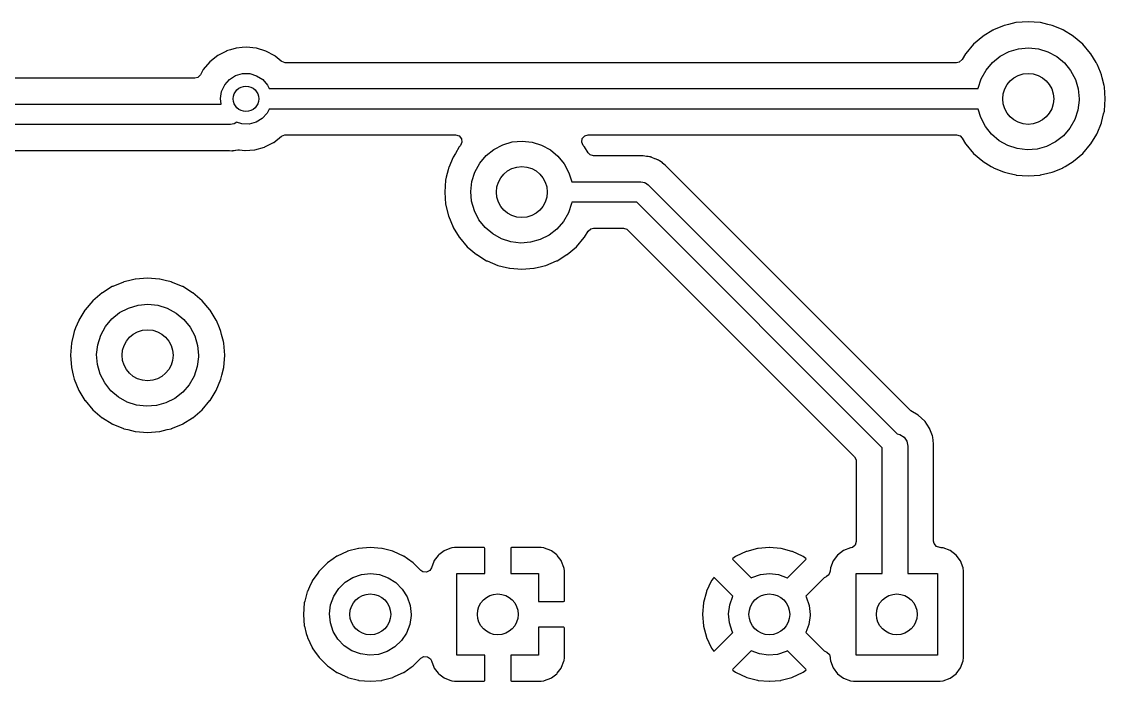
# Model space of a CAD drawing. Extents: x 63 to 234, y -148 to -41.
# Drawn here: x 170.71 to 191.96, y -127.68 to -114.74 of the extents above; entities that cross this region are included whole.
import ezdxf

# ---------------------------------------------------------------- set-up
doc = ezdxf.new("R2010")
doc.units = 0
doc.layers.add('BLACK', color=7, linetype='CONTINUOUS')

msp = doc.modelspace()

# ---------------------------------------------------------------- linework, layer by layer
at = {"layer": 'BLACK', "linetype": 'CONTINUOUS'}
for p, q in [((190.208, -114.762), (190.062, -114.797)), ((190.212, -114.761), (190.208, -114.762)), ((190.208, -114.762), (190.208, -114.762)), ((190.449, -114.743), (190.212, -114.761)), ((190.686, -114.761), (190.449, -114.743)), ((190.691, -114.762), (190.686, -114.761)), ((190.837, -114.797), (190.691, -114.762)), ((190.691, -114.762), (190.691, -114.762)), ((189.758, -114.91), (189.564, -115.029)), ((189.762, -114.908), (189.758, -114.91)), ((189.767, -114.906), (189.762, -114.908)), ((189.977, -114.819), (189.767, -114.906)), ((189.767, -114.906), (189.767, -114.906)), ((189.982, -114.817), (189.977, -114.819)), ((189.977, -114.819), (189.977, -114.819)), ((190.062, -114.797), (189.982, -114.817)), ((190.917, -114.817), (190.837, -114.797)), ((190.921, -114.819), (190.917, -114.817)), ((191.132, -114.906), (190.921, -114.819)), ((190.921, -114.819), (190.921, -114.819)), ((191.136, -114.908), (191.132, -114.906)), ((191.132, -114.906), (191.132, -114.906)), ((191.14, -114.91), (191.136, -114.908)), ((191.334, -115.029), (191.14, -114.91)), ((189.379, -115.186), (189.225, -115.366)), ((189.56, -115.032), (189.379, -115.186)), ((189.564, -115.029), (189.56, -115.032)), ((189.564, -115.029), (189.564, -115.029)), ((191.339, -115.032), (191.334, -115.029)), ((191.334, -115.029), (191.334, -115.029)), ((191.519, -115.186), (191.339, -115.032)), ((191.673, -115.366), (191.519, -115.186)), ((174.647, -115.359), (174.553, -115.408)), ((174.723, -115.319), (174.647, -115.359)), ((174.728, -115.316), (174.723, -115.319)), ((174.723, -115.319), (174.723, -115.319)), ((174.807, -115.293), (174.728, -115.316)), ((174.912, -115.262), (174.807, -115.293)), ((174.918, -115.26), (174.912, -115.262)), ((174.912, -115.262), (174.912, -115.262)), ((174.924, -115.26), (174.918, -115.26)), ((175.032, -115.25), (174.924, -115.26)), ((174.924, -115.26), (174.924, -115.26)), ((175.115, -115.242), (175.032, -115.25)), ((175.121, -115.243), (175.115, -115.242)), ((175.305, -115.262), (175.121, -115.243)), ((175.121, -115.243), (175.121, -115.243)), ((175.311, -115.263), (175.305, -115.262)), ((175.305, -115.262), (175.305, -115.262)), ((175.5, -115.322), (175.311, -115.263)), ((175.674, -115.416), (175.5, -115.322)), ((189.222, -115.371), (189.151, -115.487)), ((189.225, -115.366), (189.222, -115.371)), ((189.222, -115.371), (189.222, -115.371)), ((189.902, -115.419), (190.075, -115.329)), ((190.075, -115.329), (190.262, -115.274)), ((190.262, -115.274), (190.456, -115.256)), ((190.456, -115.256), (190.65, -115.276)), ((190.65, -115.276), (190.837, -115.334)), ((190.837, -115.334), (191.008, -115.427)), ((191.676, -115.371), (191.673, -115.366)), ((191.783, -115.545), (191.676, -115.371)), ((191.676, -115.371), (191.676, -115.371)), ((174.399, -115.532), (174.271, -115.683)), ((174.553, -115.408), (174.399, -115.532)), ((175.679, -115.42), (175.674, -115.416)), ((175.798, -115.518), (175.679, -115.42)), ((175.679, -115.42), (175.679, -115.42)), ((175.811, -115.527), (175.798, -115.518)), ((175.879, -115.547), (175.811, -115.527)), ((189.044, -115.547), (175.879, -115.547)), ((189.098, -115.535), (189.044, -115.547)), ((189.151, -115.487), (189.098, -115.535)), ((189.624, -115.691), (189.75, -115.541)), ((189.75, -115.541), (189.902, -115.419)), ((191.008, -115.427), (191.159, -115.551)), ((191.159, -115.551), (191.282, -115.702)), ((191.797, -115.569), (191.783, -115.545)), ((191.799, -115.573), (191.797, -115.569)), ((191.867, -115.736), (191.799, -115.573)), ((191.799, -115.573), (191.799, -115.573)), ((174.215, -115.787), (174.164, -115.837)), ((174.25, -115.723), (174.215, -115.787)), ((174.271, -115.683), (174.25, -115.723)), ((174.784, -115.875), (174.903, -115.799)), ((174.903, -115.799), (175.04, -115.76)), ((175.04, -115.76), (175.182, -115.761)), ((175.182, -115.761), (175.317, -115.802)), ((175.317, -115.802), (175.436, -115.879)), ((189.53, -115.862), (189.624, -115.691)), ((191.282, -115.702), (191.374, -115.875)), ((191.888, -115.788), (191.867, -115.736)), ((191.901, -115.841), (191.888, -115.788)), ((174.104, -115.852), (149.539, -115.852)), ((174.164, -115.837), (174.104, -115.852)), ((174.629, -116.11), (174.69, -115.981)), ((174.69, -115.981), (174.784, -115.875)), ((175.436, -115.879), (175.529, -115.986)), ((175.529, -115.986), (175.56, -116.056)), ((189.471, -116.048), (189.53, -115.862)), ((191.374, -115.875), (191.43, -116.062)), ((191.938, -115.993), (191.901, -115.841)), ((191.944, -116.019), (191.938, -115.993)), ((191.962, -116.256), (191.944, -116.019)), ((174.608, -116.25), (174.629, -116.11)), ((174.622, -116.361), (174.608, -116.25)), ((175.56, -116.056), (189.47, -116.056)), ((189.47, -116.056), (189.471, -116.048)), ((191.43, -116.062), (191.449, -116.256)), ((191.449, -116.256), (191.449, -116.284)), ((191.944, -116.493), (191.962, -116.256)), ((149.221, -116.361), (174.622, -116.361)), ((175.561, -116.456), (175.522, -116.535)), ((189.471, -116.456), (175.561, -116.456)), ((189.519, -116.624), (189.471, -116.456)), ((191.449, -116.284), (191.424, -116.477)), ((175.427, -116.64), (175.306, -116.715)), ((175.522, -116.535), (175.427, -116.64)), ((189.609, -116.798), (189.519, -116.624)), ((191.363, -116.663), (191.266, -116.832)), ((191.424, -116.477), (191.363, -116.663)), ((191.888, -116.723), (191.929, -116.553)), ((191.929, -116.553), (191.943, -116.497)), ((191.943, -116.497), (191.944, -116.493)), ((191.943, -116.497), (191.943, -116.497)), ((174.803, -116.761), (149.221, -116.761)), ((174.835, -116.753), (174.803, -116.761)), ((174.869, -116.749), (174.835, -116.753)), ((174.878, -116.743), (174.869, -116.749)), ((174.89, -116.741), (174.878, -116.743)), ((174.916, -116.72), (174.89, -116.741)), ((174.922, -116.716), (174.916, -116.72)), ((175.028, -116.749), (174.922, -116.716)), ((175.169, -116.752), (175.028, -116.749)), ((175.306, -116.715), (175.169, -116.752)), ((189.73, -116.95), (189.609, -116.798)), ((191.266, -116.832), (191.139, -116.98)), ((191.799, -116.938), (191.886, -116.728)), ((191.886, -116.728), (191.888, -116.723)), ((191.886, -116.728), (191.886, -116.728)), ((175.651, -117.111), (175.805, -116.991)), ((175.805, -116.991), (175.871, -116.965)), ((175.871, -116.965), (175.882, -116.964)), ((175.882, -116.964), (179.218, -116.964)), ((179.218, -116.964), (179.286, -116.984)), ((179.286, -116.984), (179.332, -117.038)), ((179.332, -117.038), (179.342, -117.108)), ((180.143, -117.157), (180.33, -117.102)), ((180.33, -117.102), (180.525, -117.085)), ((180.525, -117.085), (180.719, -117.105)), ((180.719, -117.105), (180.905, -117.163)), ((181.693, -117.107), (181.704, -117.037)), ((181.722, -117.172), (181.693, -117.107)), ((181.704, -117.037), (181.751, -116.984)), ((181.751, -116.984), (181.818, -116.964)), ((181.818, -116.964), (189.044, -116.964)), ((189.044, -116.964), (189.112, -116.984)), ((189.112, -116.984), (189.151, -117.024)), ((189.151, -117.024), (189.222, -117.141)), ((189.878, -117.077), (189.73, -116.95)), ((190.049, -117.172), (189.878, -117.077)), ((190.985, -117.1), (190.811, -117.188)), ((191.139, -116.98), (190.985, -117.1)), ((191.676, -117.141), (191.795, -116.947)), ((191.795, -116.947), (191.797, -116.943)), ((191.797, -116.943), (191.799, -116.938)), ((149.542, -117.269), (174.774, -117.269)), ((174.774, -117.269), (174.782, -117.269)), ((174.782, -117.269), (174.833, -117.273)), ((174.833, -117.273), (174.833, -117.273)), ((174.833, -117.273), (174.84, -117.273)), ((174.84, -117.273), (174.848, -117.272)), ((174.848, -117.272), (174.874, -117.267)), ((174.848, -117.272), (174.848, -117.272)), ((174.874, -117.267), (174.903, -117.262)), ((174.903, -117.262), (174.91, -117.261)), ((174.91, -117.261), (174.951, -117.256)), ((174.951, -117.256), (174.981, -117.256)), ((174.981, -117.256), (175.031, -117.262)), ((175.031, -117.262), (175.086, -117.269)), ((175.086, -117.269), (175.093, -117.268)), ((175.093, -117.268), (175.277, -117.254)), ((175.093, -117.268), (175.093, -117.268)), ((175.277, -117.254), (175.277, -117.254)), ((175.277, -117.254), (175.284, -117.254)), ((175.284, -117.254), (175.474, -117.201)), ((175.474, -117.201), (175.48, -117.198)), ((175.48, -117.198), (175.645, -117.114)), ((175.48, -117.198), (175.48, -117.198)), ((175.645, -117.114), (175.651, -117.111)), ((175.645, -117.114), (175.645, -117.114)), ((179.291, -117.199), (179.214, -117.326)), ((179.294, -117.195), (179.291, -117.199)), ((179.291, -117.199), (179.291, -117.199)), ((179.297, -117.191), (179.294, -117.195)), ((179.313, -117.172), (179.297, -117.191)), ((179.342, -117.108), (179.313, -117.172)), ((179.818, -117.37), (179.97, -117.248)), ((179.97, -117.248), (180.143, -117.157)), ((180.905, -117.163), (181.077, -117.256)), ((181.077, -117.256), (181.227, -117.38)), ((181.739, -117.191), (181.722, -117.172)), ((181.742, -117.195), (181.739, -117.191)), ((181.745, -117.199), (181.742, -117.195)), ((181.816, -117.316), (181.745, -117.199)), ((181.745, -117.199), (181.745, -117.199)), ((181.855, -117.356), (181.816, -117.316)), ((189.222, -117.141), (189.222, -117.141)), ((189.222, -117.141), (189.225, -117.145)), ((189.225, -117.145), (189.379, -117.326)), ((190.234, -117.232), (190.049, -117.172)), ((190.428, -117.256), (190.234, -117.232)), ((190.623, -117.241), (190.428, -117.256)), ((190.811, -117.188), (190.623, -117.241)), ((191.519, -117.326), (191.673, -117.145)), ((191.673, -117.145), (191.676, -117.141)), ((191.676, -117.141), (191.676, -117.141)), ((179.168, -117.402), (179.084, -117.604)), ((179.17, -117.398), (179.168, -117.402)), ((179.168, -117.402), (179.168, -117.402)), ((179.214, -117.326), (179.17, -117.398)), ((179.599, -117.691), (179.693, -117.52)), ((179.693, -117.52), (179.818, -117.37)), ((181.227, -117.38), (181.351, -117.531)), ((181.351, -117.531), (181.442, -117.704)), ((181.923, -117.376), (181.855, -117.356)), ((182.83, -117.376), (181.923, -117.376)), ((182.837, -117.376), (182.83, -117.376)), ((182.892, -117.373), (182.837, -117.376)), ((182.899, -117.372), (182.892, -117.373)), ((182.892, -117.373), (182.892, -117.373)), ((182.962, -117.384), (182.899, -117.372)), ((182.969, -117.385), (182.962, -117.384)), ((182.995, -117.388), (182.969, -117.385)), ((183.025, -117.392), (182.995, -117.388)), ((183.032, -117.393), (183.025, -117.392)), ((183.025, -117.392), (183.025, -117.392)), ((183.039, -117.396), (183.032, -117.393)), ((183.042, -117.397), (183.039, -117.396)), ((183.058, -117.401), (183.042, -117.397)), ((183.061, -117.402), (183.058, -117.401)), ((183.068, -117.404), (183.061, -117.402)), ((183.126, -117.43), (183.068, -117.404)), ((183.132, -117.432), (183.126, -117.43)), ((183.185, -117.453), (183.132, -117.432)), ((183.192, -117.456), (183.185, -117.453)), ((183.185, -117.453), (183.185, -117.453)), ((183.198, -117.46), (183.192, -117.456)), ((183.2, -117.461), (183.198, -117.46)), ((183.215, -117.47), (183.2, -117.461)), ((183.217, -117.471), (183.215, -117.47)), ((183.224, -117.474), (183.217, -117.471)), ((183.23, -117.479), (183.224, -117.474)), ((183.275, -117.514), (183.23, -117.479)), ((183.28, -117.517), (183.275, -117.514)), ((183.332, -117.554), (183.28, -117.517)), ((189.379, -117.326), (189.56, -117.48)), ((189.56, -117.48), (189.564, -117.483)), ((189.564, -117.483), (189.564, -117.483)), ((189.564, -117.483), (189.726, -117.582)), ((191.172, -117.582), (191.334, -117.483)), ((191.334, -117.483), (191.339, -117.48)), ((191.334, -117.483), (191.334, -117.483)), ((191.339, -117.48), (191.519, -117.326)), ((179.072, -117.645), (179.036, -117.795)), ((179.079, -117.617), (179.072, -117.645)), ((179.084, -117.604), (179.079, -117.617)), ((179.54, -117.877), (179.599, -117.691)), ((181.442, -117.704), (181.497, -117.885)), ((183.364, -117.59), (183.332, -117.554)), ((183.37, -117.598), (183.364, -117.59)), ((183.376, -117.604), (183.37, -117.598)), ((184.975, -119.203), (183.376, -117.604)), ((189.726, -117.582), (189.762, -117.604)), ((189.762, -117.604), (189.767, -117.606)), ((189.767, -117.606), (189.767, -117.606)), ((189.767, -117.606), (189.943, -117.679)), ((189.943, -117.679), (189.982, -117.695)), ((189.982, -117.695), (190.062, -117.714)), ((190.062, -117.714), (190.208, -117.749)), ((190.691, -117.749), (190.837, -117.714)), ((190.837, -117.714), (190.917, -117.695)), ((190.917, -117.695), (190.956, -117.679)), ((190.956, -117.679), (191.132, -117.606)), ((191.132, -117.606), (191.136, -117.604)), ((191.132, -117.606), (191.132, -117.606)), ((191.136, -117.604), (191.172, -117.582)), ((179.023, -117.848), (179.005, -118.085)), ((179.036, -117.795), (179.023, -117.848)), ((179.518, -118.071), (179.54, -117.877)), ((181.497, -117.885), (182.855, -117.885)), ((182.855, -117.885), (182.888, -117.892)), ((182.888, -117.892), (182.921, -117.896)), ((182.921, -117.896), (182.93, -117.902)), ((182.93, -117.902), (182.942, -117.905)), ((182.942, -117.905), (182.968, -117.925)), ((182.968, -117.925), (182.996, -117.943)), ((182.996, -117.943), (187.878, -122.825)), ((190.208, -117.749), (190.208, -117.749)), ((190.208, -117.749), (190.212, -117.75)), ((190.212, -117.75), (190.449, -117.769)), ((190.449, -117.769), (190.686, -117.75)), ((190.686, -117.75), (190.691, -117.749)), ((190.691, -117.749), (190.691, -117.749)), ((179.005, -118.085), (179.023, -118.321)), ((179.534, -118.265), (179.518, -118.071)), ((179.023, -118.321), (179.079, -118.552)), ((179.588, -118.453), (179.534, -118.265)), ((181.493, -118.306), (181.431, -118.491)), ((181.496, -118.285), (181.493, -118.306)), ((182.772, -118.285), (181.496, -118.285)), ((187.587, -123.1), (182.772, -118.285)), ((179.079, -118.552), (179.17, -118.772)), ((179.677, -118.626), (179.588, -118.453)), ((181.431, -118.491), (181.335, -118.661)), ((179.17, -118.772), (179.172, -118.776)), ((179.172, -118.776), (179.291, -118.97)), ((179.798, -118.779), (179.677, -118.626)), ((179.947, -118.906), (179.798, -118.779)), ((181.335, -118.661), (181.207, -118.809)), ((181.816, -118.853), (181.869, -118.806)), ((181.869, -118.806), (181.923, -118.793)), ((181.923, -118.793), (182.509, -118.793)), ((182.509, -118.793), (182.577, -118.813)), ((179.291, -118.97), (179.291, -118.97)), ((179.291, -118.97), (179.294, -118.974)), ((179.294, -118.974), (179.448, -119.155)), ((180.117, -119.001), (179.947, -118.906)), ((180.303, -119.061), (180.117, -119.001)), ((180.879, -119.017), (180.691, -119.069)), ((181.054, -118.929), (180.879, -119.017)), ((181.207, -118.809), (181.054, -118.929)), ((181.588, -119.155), (181.742, -118.974)), ((181.742, -118.974), (181.745, -118.97)), ((181.745, -118.97), (181.816, -118.853)), ((181.745, -118.97), (181.745, -118.97)), ((182.577, -118.813), (182.598, -118.83)), ((182.598, -118.83), (187.042, -123.274)), ((179.448, -119.155), (179.628, -119.309)), ((180.497, -119.084), (180.303, -119.061)), ((180.691, -119.069), (180.497, -119.084)), ((181.407, -119.309), (181.588, -119.155)), ((188.123, -122.351), (184.975, -119.203)), ((179.628, -119.309), (179.633, -119.311)), ((179.633, -119.311), (179.633, -119.311)), ((179.633, -119.311), (179.827, -119.43)), ((179.827, -119.43), (179.831, -119.433)), ((179.831, -119.433), (179.835, -119.435)), ((179.835, -119.435), (179.835, -119.435)), ((179.835, -119.435), (180.046, -119.522)), ((180.99, -119.522), (181.2, -119.435)), ((181.2, -119.435), (181.205, -119.433)), ((181.2, -119.435), (181.2, -119.435)), ((181.205, -119.433), (181.209, -119.43)), ((181.209, -119.43), (181.403, -119.311)), ((181.403, -119.311), (181.407, -119.309)), ((181.403, -119.311), (181.403, -119.311)), ((180.046, -119.522), (180.05, -119.524)), ((180.05, -119.524), (180.13, -119.543)), ((180.13, -119.543), (180.276, -119.578)), ((180.276, -119.578), (180.276, -119.578)), ((180.276, -119.578), (180.281, -119.579)), ((180.281, -119.579), (180.518, -119.598)), ((180.518, -119.598), (180.755, -119.579)), ((180.755, -119.579), (180.759, -119.578)), ((180.759, -119.578), (180.905, -119.543)), ((180.759, -119.578), (180.759, -119.578)), ((180.905, -119.543), (180.985, -119.524)), ((180.985, -119.524), (180.99, -119.522)), ((172.705, -119.848), (172.495, -119.935)), ((172.71, -119.846), (172.705, -119.848)), ((172.705, -119.848), (172.705, -119.848)), ((172.805, -119.823), (172.71, -119.846)), ((172.936, -119.792), (172.805, -119.823)), ((172.94, -119.79), (172.936, -119.792)), ((172.936, -119.792), (172.936, -119.792)), ((173.177, -119.772), (172.94, -119.79)), ((173.414, -119.79), (173.177, -119.772)), ((173.419, -119.792), (173.414, -119.79)), ((173.549, -119.823), (173.419, -119.792)), ((173.419, -119.792), (173.419, -119.792)), ((173.645, -119.846), (173.549, -119.823)), ((173.649, -119.848), (173.645, -119.846)), ((173.86, -119.935), (173.649, -119.848)), ((173.649, -119.848), (173.649, -119.848)), ((172.288, -120.061), (172.107, -120.215)), ((172.292, -120.058), (172.288, -120.061)), ((172.486, -119.939), (172.292, -120.058)), ((172.292, -120.058), (172.292, -120.058)), ((172.49, -119.937), (172.486, -119.939)), ((172.495, -119.935), (172.49, -119.937)), ((172.495, -119.935), (172.495, -119.935)), ((173.864, -119.937), (173.86, -119.935)), ((173.86, -119.935), (173.86, -119.935)), ((173.868, -119.939), (173.864, -119.937)), ((174.062, -120.058), (173.868, -119.939)), ((174.067, -120.061), (174.062, -120.058)), ((174.062, -120.058), (174.062, -120.058)), ((174.247, -120.215), (174.067, -120.061)), ((172.107, -120.215), (171.953, -120.396)), ((172.99, -120.303), (173.184, -120.285)), ((173.184, -120.285), (173.378, -120.305)), ((174.401, -120.396), (174.247, -120.215)), ((171.95, -120.4), (171.832, -120.594)), ((171.953, -120.396), (171.95, -120.4)), ((171.95, -120.4), (171.95, -120.4)), ((172.478, -120.571), (172.63, -120.448)), ((172.63, -120.448), (172.803, -120.358)), ((172.803, -120.358), (172.99, -120.303)), ((173.378, -120.305), (173.565, -120.363)), ((173.565, -120.363), (173.736, -120.456)), ((173.736, -120.456), (173.887, -120.58)), ((174.404, -120.4), (174.401, -120.396)), ((174.523, -120.594), (174.404, -120.4)), ((174.404, -120.4), (174.404, -120.4)), ((171.827, -120.603), (171.767, -120.748)), ((171.829, -120.598), (171.827, -120.603)), ((171.827, -120.603), (171.827, -120.603)), ((171.832, -120.594), (171.829, -120.598)), ((172.258, -120.891), (172.352, -120.72)), ((172.352, -120.72), (172.478, -120.571)), ((173.887, -120.58), (174.01, -120.732)), ((174.525, -120.598), (174.523, -120.594)), ((174.527, -120.603), (174.525, -120.598)), ((174.588, -120.748), (174.527, -120.603)), ((174.527, -120.603), (174.527, -120.603)), ((171.724, -120.876), (171.69, -121.016)), ((171.738, -120.817), (171.724, -120.876)), ((171.767, -120.748), (171.738, -120.817)), ((172.199, -121.077), (172.258, -120.891)), ((174.01, -120.732), (174.102, -120.904)), ((174.102, -120.904), (174.158, -121.091)), ((174.616, -120.817), (174.588, -120.748)), ((174.63, -120.876), (174.616, -120.817)), ((174.664, -121.016), (174.63, -120.876)), ((171.683, -121.048), (171.664, -121.285)), ((171.69, -121.016), (171.683, -121.048)), ((172.177, -121.271), (172.199, -121.077)), ((174.158, -121.091), (174.177, -121.285)), ((174.672, -121.048), (174.664, -121.016)), ((174.69, -121.285), (174.672, -121.048)), ((171.664, -121.285), (171.683, -121.522)), ((172.194, -121.466), (172.177, -121.271)), ((174.177, -121.313), (174.152, -121.507)), ((174.177, -121.285), (174.177, -121.313)), ((174.672, -121.522), (174.69, -121.285)), ((171.683, -121.522), (171.684, -121.527)), ((171.684, -121.527), (171.684, -121.527)), ((171.684, -121.527), (171.719, -121.672)), ((172.247, -121.653), (172.194, -121.466)), ((174.152, -121.507), (174.091, -121.692)), ((174.636, -121.672), (174.671, -121.527)), ((174.671, -121.527), (174.672, -121.522)), ((174.671, -121.527), (174.671, -121.527)), ((171.719, -121.672), (171.738, -121.753)), ((171.738, -121.753), (171.829, -121.972)), ((172.337, -121.827), (172.247, -121.653)), ((174.091, -121.692), (173.994, -121.861)), ((174.525, -121.972), (174.616, -121.753)), ((174.616, -121.753), (174.636, -121.672)), ((171.829, -121.972), (171.832, -121.976)), ((171.832, -121.976), (171.95, -122.17)), ((172.458, -121.98), (172.337, -121.827)), ((172.606, -122.106), (172.458, -121.98)), ((173.994, -121.861), (173.867, -122.009)), ((174.404, -122.17), (174.523, -121.976)), ((174.523, -121.976), (174.525, -121.972)), ((171.95, -122.17), (171.95, -122.17)), ((171.95, -122.17), (171.953, -122.174)), ((171.953, -122.174), (172.107, -122.355)), ((172.777, -122.201), (172.606, -122.106)), ((172.962, -122.262), (172.777, -122.201)), ((173.713, -122.129), (173.539, -122.217)), ((173.867, -122.009), (173.713, -122.129)), ((174.247, -122.355), (174.401, -122.174)), ((174.401, -122.174), (174.404, -122.17)), ((174.404, -122.17), (174.404, -122.17)), ((172.107, -122.355), (172.288, -122.509)), ((173.156, -122.285), (172.962, -122.262)), ((173.351, -122.27), (173.156, -122.285)), ((173.539, -122.217), (173.351, -122.27)), ((174.067, -122.509), (174.247, -122.355)), ((188.149, -122.371), (188.123, -122.351)), ((188.294, -122.456), (188.149, -122.371)), ((172.288, -122.509), (172.292, -122.512)), ((172.292, -122.512), (172.292, -122.512)), ((172.292, -122.512), (172.486, -122.631)), ((172.486, -122.631), (172.49, -122.633)), ((172.49, -122.633), (172.495, -122.635)), ((173.86, -122.635), (173.864, -122.633)), ((173.864, -122.633), (173.868, -122.631)), ((173.868, -122.631), (174.062, -122.512)), ((174.062, -122.512), (174.067, -122.509)), ((174.062, -122.512), (174.062, -122.512)), ((188.423, -122.577), (188.294, -122.456)), ((188.427, -122.583), (188.423, -122.577)), ((188.46, -122.633), (188.427, -122.583)), ((188.427, -122.583), (188.427, -122.583)), ((188.52, -122.725), (188.46, -122.633)), ((172.495, -122.635), (172.495, -122.635)), ((172.495, -122.635), (172.705, -122.722)), ((172.705, -122.722), (172.71, -122.724)), ((172.71, -122.724), (172.79, -122.743)), ((172.79, -122.743), (172.936, -122.778)), ((172.936, -122.778), (172.936, -122.778)), ((172.936, -122.778), (172.94, -122.78)), ((172.94, -122.78), (173.177, -122.798)), ((173.177, -122.798), (173.414, -122.78)), ((173.414, -122.78), (173.419, -122.778)), ((173.419, -122.778), (173.565, -122.743)), ((173.419, -122.778), (173.419, -122.778)), ((173.565, -122.743), (173.645, -122.724)), ((173.645, -122.724), (173.649, -122.722)), ((173.649, -122.722), (173.86, -122.635)), ((173.86, -122.635), (173.86, -122.635)), ((187.878, -122.825), (187.933, -122.836)), ((187.933, -122.836), (188.014, -122.89)), ((188.522, -122.732), (188.52, -122.725)), ((188.571, -122.865), (188.522, -122.732)), ((188.522, -122.732), (188.522, -122.732)), ((188.014, -122.89), (188.068, -122.971)), ((188.068, -122.971), (188.087, -123.067)), ((188.58, -122.891), (188.571, -122.865)), ((188.595, -123.023), (188.58, -122.891)), ((188.595, -124.931), (188.595, -123.023)), ((187.587, -125.565), (187.587, -123.1)), ((188.087, -123.067), (188.087, -125.565)), ((187.042, -123.274), (187.076, -123.336)), ((187.076, -123.336), (187.078, -123.363)), ((187.078, -123.363), (187.078, -124.938)), ((187.078, -124.938), (187.058, -125.006)), ((188.604, -124.977), (188.595, -124.931)), ((177.092, -125.133), (176.894, -125.225)), ((177.097, -125.131), (177.092, -125.133)), ((177.092, -125.133), (177.092, -125.133)), ((177.102, -125.129), (177.097, -125.131)), ((177.313, -125.073), (177.102, -125.129)), ((177.102, -125.129), (177.102, -125.129)), ((177.318, -125.071), (177.313, -125.073)), ((177.313, -125.073), (177.313, -125.073)), ((177.546, -125.052), (177.318, -125.071)), ((177.774, -125.071), (177.546, -125.052)), ((177.779, -125.073), (177.774, -125.071)), ((177.99, -125.129), (177.779, -125.073)), ((177.779, -125.073), (177.779, -125.073)), ((177.995, -125.131), (177.99, -125.129)), ((177.99, -125.129), (177.99, -125.129)), ((178, -125.133), (177.995, -125.131)), ((178.198, -125.225), (178, -125.133)), ((178, -125.133), (178, -125.133)), ((178.992, -125.12), (178.89, -125.197)), ((179.008, -125.112), (178.992, -125.12)), ((179.128, -125.067), (179.008, -125.112)), ((179.144, -125.063), (179.128, -125.067)), ((179.195, -125.057), (179.144, -125.063)), ((179.201, -125.057), (179.195, -125.057)), ((179.778, -125.057), (179.201, -125.057)), ((179.786, -125.059), (179.778, -125.057)), ((179.788, -125.06), (179.786, -125.059)), ((179.792, -125.075), (179.788, -125.06)), ((179.792, -125.565), (179.792, -125.075)), ((180.302, -125.063), (180.3, -125.071)), ((180.3, -125.071), (180.3, -125.565)), ((180.303, -125.061), (180.302, -125.063)), ((180.318, -125.057), (180.303, -125.061)), ((180.891, -125.057), (180.318, -125.057)), ((180.897, -125.057), (180.891, -125.057)), ((180.948, -125.063), (180.897, -125.057)), ((180.964, -125.067), (180.948, -125.063)), ((181.084, -125.112), (180.964, -125.067)), ((181.1, -125.12), (181.084, -125.112)), ((181.202, -125.197), (181.1, -125.12)), ((184.918, -125.134), (184.721, -125.226)), ((184.929, -125.13), (184.918, -125.134)), ((185.139, -125.073), (184.929, -125.13)), ((185.15, -125.071), (185.139, -125.073)), ((185.367, -125.052), (185.15, -125.071)), ((185.378, -125.052), (185.367, -125.052)), ((185.595, -125.071), (185.378, -125.052)), ((185.606, -125.073), (185.595, -125.071)), ((185.816, -125.13), (185.606, -125.073)), ((185.826, -125.134), (185.816, -125.13)), ((186.024, -125.226), (185.826, -125.134)), ((186.826, -125.114), (186.709, -125.202)), ((186.962, -125.063), (186.826, -125.114)), ((186.97, -125.062), (186.962, -125.063)), ((186.978, -125.061), (186.97, -125.062)), ((187.005, -125.052), (186.977, -125.06)), ((186.977, -125.06), (186.978, -125.061)), ((187.058, -125.006), (187.005, -125.052)), ((188.648, -125.033), (188.604, -124.977)), ((188.715, -125.056), (188.648, -125.033)), ((188.717, -125.056), (188.715, -125.056)), ((188.721, -125.056), (188.717, -125.056)), ((188.724, -125.057), (188.721, -125.056)), ((188.745, -125.059), (188.724, -125.057)), ((188.724, -125.057), (188.724, -125.057)), ((188.783, -125.063), (188.745, -125.059)), ((188.919, -125.114), (188.783, -125.063)), ((189.036, -125.202), (188.919, -125.114)), ((176.702, -125.359), (176.54, -125.521)), ((176.706, -125.356), (176.702, -125.359)), ((176.816, -125.279), (176.706, -125.356)), ((176.706, -125.356), (176.706, -125.356)), ((176.889, -125.227), (176.816, -125.279)), ((176.894, -125.225), (176.889, -125.227)), ((176.894, -125.225), (176.894, -125.225)), ((178.203, -125.227), (178.198, -125.225)), ((178.198, -125.225), (178.198, -125.225)), ((178.276, -125.279), (178.203, -125.227)), ((178.386, -125.356), (178.276, -125.279)), ((178.39, -125.359), (178.386, -125.356)), ((178.386, -125.356), (178.386, -125.356)), ((178.536, -125.505), (178.39, -125.359)), ((178.793, -125.327), (178.745, -125.455)), ((178.801, -125.311), (178.793, -125.327)), ((178.878, -125.209), (178.801, -125.311)), ((178.89, -125.197), (178.878, -125.209)), ((181.214, -125.209), (181.202, -125.197)), ((181.266, -125.278), (181.214, -125.209)), ((181.291, -125.311), (181.266, -125.278)), ((181.299, -125.327), (181.291, -125.311)), ((181.344, -125.447), (181.299, -125.327)), ((184.659, -125.268), (184.651, -125.278)), ((184.651, -125.278), (184.658, -125.291)), ((184.658, -125.291), (185.017, -125.65)), ((184.711, -125.231), (184.659, -125.268)), ((184.721, -125.226), (184.711, -125.231)), ((185.729, -125.65), (186.087, -125.291)), ((186.033, -125.231), (186.024, -125.226)), ((186.085, -125.267), (186.033, -125.231)), ((186.094, -125.279), (186.085, -125.267)), ((186.087, -125.291), (186.094, -125.279)), ((186.622, -125.318), (186.571, -125.455)), ((186.709, -125.202), (186.622, -125.318)), ((189.123, -125.318), (189.036, -125.202)), ((189.174, -125.455), (189.123, -125.318)), ((176.516, -125.555), (176.408, -125.708)), ((176.537, -125.525), (176.516, -125.555)), ((176.54, -125.521), (176.537, -125.525)), ((176.537, -125.525), (176.537, -125.525)), ((177.205, -125.641), (177.374, -125.584)), ((177.374, -125.584), (177.552, -125.565)), ((177.552, -125.565), (177.729, -125.586)), ((177.729, -125.586), (177.897, -125.646)), ((178.579, -125.533), (178.536, -125.505)), ((178.65, -125.539), (178.579, -125.533)), ((178.713, -125.507), (178.65, -125.539)), ((178.743, -125.454), (178.713, -125.507)), ((178.745, -125.455), (178.743, -125.454)), ((179.246, -127.165), (179.246, -125.565)), ((179.246, -125.565), (179.792, -125.565)), ((180.3, -125.565), (180.846, -125.565)), ((180.846, -125.565), (180.846, -126.111)), ((181.348, -125.463), (181.344, -125.447)), ((181.354, -125.514), (181.348, -125.463)), ((181.354, -125.52), (181.354, -125.514)), ((181.354, -126.097), (181.354, -125.52)), ((185.032, -125.641), (185.201, -125.584)), ((185.201, -125.584), (185.378, -125.565)), ((185.378, -125.565), (185.555, -125.586)), ((185.555, -125.586), (185.723, -125.646)), ((186.54, -125.587), (186.494, -125.623)), ((186.564, -125.52), (186.54, -125.587)), ((186.571, -125.455), (186.564, -125.517)), ((186.564, -125.517), (186.564, -125.52)), ((187.072, -127.165), (187.072, -125.565)), ((187.072, -125.565), (187.587, -125.565)), ((188.087, -125.565), (188.672, -125.565)), ((188.672, -125.565), (188.672, -127.165)), ((189.181, -125.517), (189.174, -125.455)), ((189.181, -127.213), (189.181, -125.517)), ((176.406, -125.713), (176.354, -125.825)), ((176.408, -125.708), (176.406, -125.713)), ((176.406, -125.713), (176.406, -125.713)), ((176.926, -125.859), (177.053, -125.735)), ((177.053, -125.735), (177.205, -125.641)), ((177.897, -125.646), (178.047, -125.742)), ((178.047, -125.742), (178.173, -125.868)), ((184.233, -125.713), (184.141, -125.911)), ((184.238, -125.704), (184.233, -125.713)), ((184.274, -125.653), (184.238, -125.704)), ((184.286, -125.643), (184.274, -125.653)), ((184.298, -125.65), (184.286, -125.643)), ((184.656, -126.008), (184.298, -125.65)), ((185.017, -125.65), (185.032, -125.641)), ((185.723, -125.646), (185.729, -125.65)), ((186.446, -125.651), (186.087, -126.009)), ((186.484, -125.631), (186.446, -125.651)), ((186.495, -125.625), (186.484, -125.63)), ((186.484, -125.63), (186.484, -125.631)), ((186.484, -125.631), (186.484, -125.631)), ((186.494, -125.623), (186.495, -125.625)), ((176.31, -125.921), (176.261, -126.105)), ((176.312, -125.916), (176.31, -125.921)), ((176.31, -125.921), (176.31, -125.921)), ((176.354, -125.825), (176.312, -125.916)), ((176.768, -126.177), (176.829, -126.009)), ((176.829, -126.009), (176.926, -125.859)), ((178.173, -125.868), (178.267, -126.019)), ((178.267, -126.019), (178.326, -126.188)), ((184.137, -125.921), (184.081, -126.132)), ((184.141, -125.911), (184.137, -125.921)), ((184.595, -126.177), (184.656, -126.009)), ((184.656, -126.009), (184.656, -126.008)), ((186.087, -126.009), (186.094, -126.019)), ((186.094, -126.019), (186.152, -126.188)), ((176.252, -126.137), (176.233, -126.365)), ((176.261, -126.105), (176.252, -126.137)), ((176.746, -126.354), (176.768, -126.177)), ((178.326, -126.188), (178.346, -126.365)), ((180.846, -126.111), (181.336, -126.111)), ((181.336, -126.111), (181.351, -126.107)), ((181.351, -126.107), (181.352, -126.105)), ((181.352, -126.105), (181.354, -126.097)), ((184.079, -126.142), (184.06, -126.36)), ((184.081, -126.132), (184.079, -126.142)), ((184.572, -126.354), (184.595, -126.177)), ((186.152, -126.188), (186.172, -126.365)), ((176.233, -126.365), (176.252, -126.593)), ((176.763, -126.531), (176.746, -126.354)), ((178.346, -126.387), (178.321, -126.564)), ((178.346, -126.365), (178.346, -126.387)), ((184.06, -126.36), (184.06, -126.37)), ((184.06, -126.37), (184.079, -126.588)), ((184.59, -126.531), (184.572, -126.354)), ((186.172, -126.387), (186.147, -126.564)), ((186.172, -126.365), (186.172, -126.387)), ((176.252, -126.593), (176.254, -126.598)), ((176.254, -126.598), (176.254, -126.598)), ((176.254, -126.598), (176.291, -126.737)), ((176.82, -126.701), (176.763, -126.531)), ((178.321, -126.564), (178.258, -126.731)), ((181.34, -126.619), (180.846, -126.619)), ((180.846, -126.619), (180.846, -127.165)), ((181.348, -126.621), (181.34, -126.619)), ((181.35, -126.622), (181.348, -126.621)), ((181.354, -126.637), (181.35, -126.622)), ((181.354, -127.21), (181.354, -126.637)), ((184.079, -126.588), (184.081, -126.598)), ((184.081, -126.598), (184.137, -126.809)), ((184.646, -126.701), (184.59, -126.531)), ((186.147, -126.564), (186.088, -126.721)), ((176.291, -126.737), (176.312, -126.814)), ((176.312, -126.814), (176.314, -126.819)), ((176.314, -126.819), (176.314, -126.819)), ((176.314, -126.819), (176.406, -127.017)), ((176.912, -126.853), (176.82, -126.701)), ((177.036, -126.981), (176.912, -126.853)), ((178.159, -126.879), (178.03, -127.002)), ((178.258, -126.731), (178.159, -126.879)), ((184.137, -126.809), (184.141, -126.819)), ((184.141, -126.819), (184.233, -127.017)), ((184.299, -127.079), (184.658, -126.72)), ((184.658, -126.72), (184.646, -126.701)), ((186.088, -126.721), (186.447, -127.08)), ((176.406, -127.017), (176.406, -127.017)), ((176.406, -127.017), (176.408, -127.022)), ((176.408, -127.022), (176.467, -127.105)), ((177.185, -127.079), (177.036, -126.981)), ((177.352, -127.141), (177.185, -127.079)), ((177.876, -127.094), (177.707, -127.149)), ((178.03, -127.002), (177.876, -127.094)), ((184.233, -127.017), (184.238, -127.026)), ((184.238, -127.026), (184.275, -127.078)), ((184.275, -127.078), (184.285, -127.086)), ((184.285, -127.086), (184.299, -127.079)), ((185.016, -127.081), (184.657, -127.439)), ((185.179, -127.141), (185.016, -127.081)), ((185.703, -127.094), (185.533, -127.149)), ((185.727, -127.079), (185.703, -127.094)), ((186.087, -127.439), (185.727, -127.079)), ((186.447, -127.08), (186.488, -127.103)), ((176.467, -127.105), (176.527, -127.191)), ((176.527, -127.191), (176.54, -127.209)), ((176.54, -127.209), (176.702, -127.371)), ((177.529, -127.165), (177.352, -127.141)), ((177.707, -127.149), (177.529, -127.165)), ((178.39, -127.371), (178.536, -127.225)), ((178.536, -127.225), (178.599, -127.191)), ((178.599, -127.191), (178.67, -127.196)), ((178.67, -127.196), (178.726, -127.239)), ((178.726, -127.239), (178.744, -127.276)), ((178.744, -127.276), (178.745, -127.275)), ((178.745, -127.275), (178.793, -127.403)), ((179.792, -127.165), (179.246, -127.165)), ((179.792, -127.659), (179.792, -127.165)), ((180.846, -127.165), (180.3, -127.165)), ((180.3, -127.165), (180.3, -127.655)), ((181.299, -127.403), (181.344, -127.283)), ((181.344, -127.283), (181.348, -127.267)), ((181.348, -127.267), (181.354, -127.216)), ((181.354, -127.216), (181.354, -127.21)), ((185.356, -127.165), (185.179, -127.141)), ((185.533, -127.149), (185.356, -127.165)), ((186.488, -127.103), (186.498, -127.105)), ((186.498, -127.105), (186.549, -127.155)), ((186.549, -127.155), (186.564, -127.209)), ((186.564, -127.209), (186.564, -127.21)), ((186.564, -127.21), (186.564, -127.213)), ((186.564, -127.213), (186.564, -127.217)), ((186.564, -127.217), (186.564, -127.217)), ((186.564, -127.217), (186.566, -127.229)), ((186.566, -127.229), (186.571, -127.275)), ((186.571, -127.275), (186.622, -127.412)), ((188.672, -127.165), (187.072, -127.165)), ((189.123, -127.412), (189.174, -127.275)), ((189.174, -127.275), (189.181, -127.213)), ((176.702, -127.371), (176.706, -127.374)), ((176.706, -127.374), (176.706, -127.374)), ((176.706, -127.374), (176.747, -127.403)), ((176.747, -127.403), (176.889, -127.503)), ((176.889, -127.503), (176.894, -127.505)), ((176.894, -127.505), (176.894, -127.505)), ((176.894, -127.505), (177.056, -127.58)), ((178.036, -127.58), (178.198, -127.505)), ((178.198, -127.505), (178.203, -127.503)), ((178.198, -127.505), (178.198, -127.505)), ((178.203, -127.503), (178.345, -127.403)), ((178.345, -127.403), (178.386, -127.374)), ((178.386, -127.374), (178.39, -127.371)), ((178.386, -127.374), (178.386, -127.374)), ((178.793, -127.403), (178.801, -127.419)), ((178.801, -127.419), (178.878, -127.521)), ((178.878, -127.521), (178.89, -127.533)), ((181.202, -127.533), (181.214, -127.521)), ((181.214, -127.521), (181.266, -127.451)), ((181.266, -127.451), (181.291, -127.419)), ((181.291, -127.419), (181.299, -127.403)), ((184.657, -127.439), (184.651, -127.451)), ((184.651, -127.451), (184.66, -127.463)), ((184.66, -127.463), (184.711, -127.499)), ((184.711, -127.499), (184.721, -127.504)), ((184.721, -127.504), (184.918, -127.596)), ((185.826, -127.596), (186.024, -127.504)), ((186.024, -127.504), (186.033, -127.499)), ((186.033, -127.499), (186.085, -127.462)), ((186.085, -127.462), (186.094, -127.452)), ((186.094, -127.452), (186.087, -127.439)), ((186.622, -127.412), (186.709, -127.528)), ((189.036, -127.528), (189.123, -127.412)), ((177.056, -127.58), (177.097, -127.599)), ((177.097, -127.599), (177.102, -127.601)), ((177.102, -127.601), (177.102, -127.601)), ((177.102, -127.601), (177.313, -127.657)), ((177.313, -127.657), (177.313, -127.657)), ((177.313, -127.657), (177.318, -127.659)), ((177.318, -127.659), (177.546, -127.678)), ((177.546, -127.678), (177.774, -127.659)), ((177.774, -127.659), (177.779, -127.657)), ((177.779, -127.657), (177.99, -127.601)), ((177.779, -127.657), (177.779, -127.657)), ((177.99, -127.601), (177.995, -127.599)), ((177.99, -127.601), (177.99, -127.601)), ((177.995, -127.599), (178.036, -127.58)), ((178.89, -127.533), (178.992, -127.61)), ((178.992, -127.61), (179.008, -127.618)), ((179.008, -127.618), (179.128, -127.663)), ((179.128, -127.663), (179.144, -127.667)), ((179.144, -127.667), (179.195, -127.673)), ((179.195, -127.673), (179.201, -127.673)), ((179.201, -127.673), (179.774, -127.673)), ((179.774, -127.673), (179.789, -127.669)), ((179.789, -127.669), (179.79, -127.667)), ((179.79, -127.667), (179.792, -127.659)), ((180.3, -127.655), (180.304, -127.67)), ((180.304, -127.67), (180.306, -127.671)), ((180.306, -127.671), (180.314, -127.673)), ((180.314, -127.673), (180.891, -127.673)), ((180.891, -127.673), (180.897, -127.673)), ((180.897, -127.673), (180.948, -127.667)), ((180.948, -127.667), (180.964, -127.663)), ((180.964, -127.663), (181.084, -127.618)), ((181.084, -127.618), (181.1, -127.61)), ((181.1, -127.61), (181.202, -127.533)), ((184.918, -127.596), (184.929, -127.6)), ((184.929, -127.6), (185.139, -127.657)), ((185.139, -127.657), (185.15, -127.659)), ((185.15, -127.659), (185.367, -127.678)), ((185.367, -127.678), (185.378, -127.678)), ((185.378, -127.678), (185.595, -127.659)), ((185.595, -127.659), (185.606, -127.657)), ((185.606, -127.657), (185.816, -127.6)), ((185.816, -127.6), (185.826, -127.596)), ((186.709, -127.528), (186.826, -127.616)), ((186.826, -127.616), (186.962, -127.667)), ((186.962, -127.667), (187.024, -127.673)), ((187.024, -127.673), (188.721, -127.673)), ((188.721, -127.673), (188.783, -127.667)), ((188.783, -127.667), (188.919, -127.616)), ((188.919, -127.616), (189.036, -127.528))]:
    msp.add_line(p, q, dxfattribs=at)
at = {"layer": 'BLACK'}
for centre, radius in [((190.449, -116.256), 0.5), ((175.108, -116.256), 0.25), ((180.518, -118.085), 0.5), ((173.177, -121.285), 0.5), ((177.546, -126.365), 0.4), ((180.046, -126.365), 0.4), ((185.372, -126.365), 0.4), ((187.872, -126.365), 0.4)]:
    msp.add_circle(centre, radius, dxfattribs=at)

doc.saveas('drawing.dxf')
